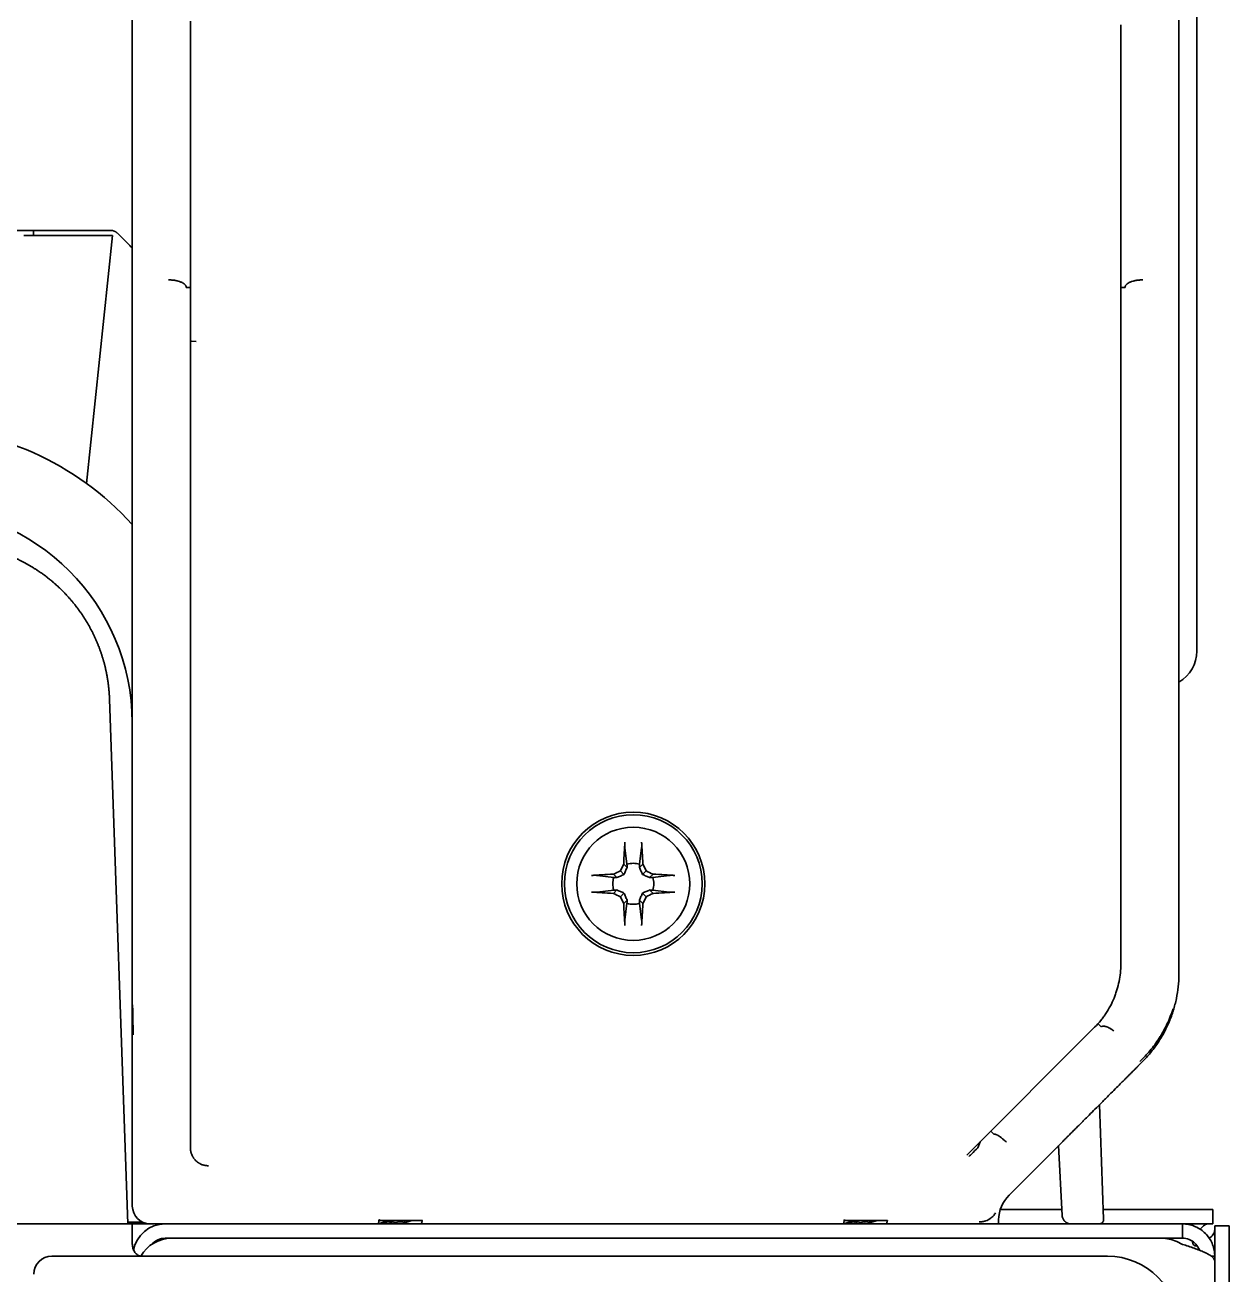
# Model space of a CAD drawing. Extents: x 53 to 4125, y 6244 to 9910.
# Drawn here: x 2897.8 to 2965.1, y 9737.6 to 9807.4 of the extents above; entities that cross this region are included whole.
import ezdxf

# ---------------------------------------------------------------- set-up
doc = ezdxf.new("R2010")
doc.units = 0
doc.header["$LTSCALE"] = 5
doc.layers.add('1', color=7, linetype='CONTINUOUS', true_color=0xffffff)
doc.layers.add('4', color=7, linetype='CONTINUOUS', true_color=0xffffff)

msp = doc.modelspace()

# ---------------------------------------------------------------- linework, layer by layer
at = {"layer": '1', "color": 7, "linetype": 'Continuous', "lineweight": 35}
for p, q in [((2963.275, 9838.393), (2963.275, 9772.393)), ((2903.775, 9793.739), (2903.775, 9807.635)), ((2907.025, 9807.367), (2907.025, 9789.697)), ((2959.025, 9789.734), (2959.025, 9807.367)), ((2962.275, 9807.635), (2962.275, 9793.739)), ((2902.568, 9795.893), (2766.689, 9795.893)), ((2897.705, 9795.613), (2902.677, 9795.613)), ((2898.259, 9795.613), (2898.259, 9795.893)), ((2902.677, 9795.613), (2901.221, 9781.757)), ((2902.922, 9795.747), (2903.629, 9795.04)), ((2906.789, 9792.709), (2907.024, 9792.71)), ((2959.262, 9792.709), (2959.026, 9792.71)), ((2903.775, 9755.28), (2903.775, 9790.525)), ((2962.275, 9790.525), (2962.275, 9755.28)), ((2907.025, 9789.697), (2907.091, 9789.697)), ((2907.025, 9789.697), (2907.025, 9751.879)), ((2907.091, 9789.697), (2907.341, 9789.695)), ((2959.025, 9789.66), (2959.025, 9789.734)), ((2959.025, 9754.917), (2959.025, 9789.66)), ((2931.425, 9760.483), (2931.307, 9761.406)), ((2932.125, 9760.483), (2932.243, 9761.406)), ((2930.86, 9759.74), (2930.671, 9759.928)), ((2931.257, 9759.912), (2931.055, 9760.114)), ((2931.429, 9760.309), (2931.24, 9760.497)), ((2932.122, 9760.309), (2932.31, 9760.497)), ((2932.294, 9759.912), (2932.496, 9760.114)), ((2932.691, 9759.74), (2932.879, 9759.928)), ((2930.685, 9759.743), (2929.763, 9759.861)), ((2932.865, 9759.743), (2933.788, 9759.861)), ((2930.685, 9759.043), (2929.763, 9758.925)), ((2930.86, 9759.047), (2930.671, 9758.858)), ((2931.257, 9758.875), (2931.055, 9758.673)), ((2932.294, 9758.875), (2932.496, 9758.673)), ((2932.691, 9759.047), (2932.879, 9758.858)), ((2932.865, 9759.043), (2933.788, 9758.925)), ((2931.429, 9758.478), (2931.24, 9758.289)), ((2931.425, 9758.303), (2931.307, 9757.381)), ((2932.122, 9758.478), (2932.31, 9758.289)), ((2932.125, 9758.303), (2932.243, 9757.381)), ((2907.025, 9751.879), (2907.025, 9744.643)), ((2957.757, 9751.57), (2957.93, 9751.396)), ((2903.775, 9749.218), (2903.775, 9750.95)), ((2950.418, 9744.233), (2957.544, 9751.358)), ((2960.207, 9749.425), (2960, 9749.218)), ((2957.842, 9747.06), (2958.066, 9740.652)), ((2951.926, 9745.4), (2951.756, 9745.571)), ((2903.775, 9741.393), (2903.775, 9744.888)), ((2951.03, 9744.644), (2951.171, 9744.985)), ((2955.67, 9744.888), (2952.782, 9742)), ((2955.751, 9740.867), (2955.546, 9744.764)), ((2955.731, 9741.193), (2952.282, 9741.193)), ((2962.175, 9741.193), (2958.038, 9741.193)), ((2962.175, 9741.193), (2964.175, 9741.193)), ((2964.175, 9741.193), (2964.175, 9740.393)), ((2274.775, 9740.393), (2903.775, 9740.393)), ((2903.775, 9739.281), (2903.775, 9740.393)), ((2905.611, 9740.393), (2904.775, 9740.393)), ((2905.611, 9740.393), (2961.304, 9740.393)), ((2952.197, 9740.621), (2952.193, 9740.393)), ((2961.304, 9740.393), (2962.15, 9740.393)), ((2962.15, 9740.393), (2962.475, 9740.393)), ((2964.175, 9740.393), (2962.481, 9740.393)), ((2964.275, 9740.293), (2965.075, 9740.293)), ((2964.275, 9738.6), (2964.275, 9740.293)), ((2965.075, 9740.293), (2965.075, 9738.293)), ((2905.611, 9739.593), (2961.304, 9739.593)), ((2905.975, 9739.591), (2961.304, 9739.591)), ((2910.575, 9739.591), (2910.575, 9739.593)), ((2917.591, 9739.593), (2917.591, 9739.591)), ((2920.004, 9739.591), (2920.003, 9739.593)), ((2943.591, 9739.593), (2943.591, 9739.591)), ((2946.004, 9739.591), (2946.003, 9739.593)), ((2952.179, 9739.593), (2952.179, 9739.591)), ((2955.575, 9739.593), (2955.575, 9739.591)), ((2962.15, 9739.593), (2961.304, 9739.593)), ((2962.15, 9739.593), (2962.475, 9739.593)), ((2962.475, 9739.252), (2962.15, 9739.404)), ((2899.275, 9738.593), (2958.275, 9738.593)), ((2958.275, 9738.593), (2904.275, 9738.593)), ((2964.275, 9738.593), (2964.083, 9738.593)), ((2964.275, 9738.343), (2964.275, 9738.593)), ((2964.275, 9738.343), (2964.275, 9098.493)), ((2965.075, 9397.393), (2965.075, 9738.293))]:
    msp.add_line(p, q, dxfattribs=at)
for radius in [4, 3.85, 3.16]:
    msp.add_circle((2931.775, 9759.393), radius, dxfattribs=at)
for centre, radius, start, end in [((2902.568, 9795.393), 0.5, 45, 90), ((2903.982, 9795.393), 0.5, 225, 245.53055), ((2961.275, 9772.393), 2, 300.00094, 0), ((2931.775, 9759.393), 1.145, 72.20111, 107.79889), ((2931.775, 9759.393), 1.145, 162.20111, 197.79889), ((2931.775, 9759.393), 1.145, 342.20111, 17.79889), ((2931.775, 9759.393), 1.145, 252.20111, 287.79889), ((2905.611, 9738.593), 1.8, 90, 170.03425), ((2957.816, 9740.643), 0.25, 270, 2), ((2905.975, 9737.591), 2, 90, 149.93297), ((2905.611, 9738.593), 1, 90, 139.03456), ((2961.304, 9737.591), 2, 65, 90), ((2963.275, 9739.393), 0.25, 180, 270), ((2958.275, 9734.593), 4, 0, 90), ((2958.275, 9734.593), 4, 0, 90)]:
    msp.add_arc(centre, radius, start, end, dxfattribs=at)
for centre, major_axis, ratio, start_param, end_param in [((2907.322, 9812.311), (-0.202, -13.753), 0.017456, 5.064299, 5.080309), ((2931.479, 9759.398), (0.065, 3.728), 0.072244, 0.900133, 1.272854), ((2932.072, 9759.398), (0.065, -3.728), 0.072244, 1.868738, 2.24146), ((2931.77, 9759.69), (3.728, 0.065), 0.072244, 1.868738, 2.24146), ((2931.517, 9759.948), (3.344, 1.559), 0.094201, 1.665412, 1.782277), ((2931.221, 9759.652), (1.559, 3.344), 0.094201, 1.359315, 1.476181), ((2932.33, 9759.652), (1.559, -3.344), 0.094201, 1.665412, 1.782277), ((2932.034, 9759.948), (3.344, -1.559), 0.094201, 1.359315, 1.476181), ((2931.78, 9759.69), (3.728, -0.065), 0.072244, 0.900133, 1.272854), ((2931.77, 9759.097), (-3.728, 0.065), 0.072244, 0.900133, 1.272854), ((2931.517, 9758.839), (-3.344, 1.559), 0.094201, 1.359315, 1.476181), ((2931.221, 9759.135), (-1.559, 3.344), 0.094201, 1.665412, 1.782277), ((2932.33, 9759.135), (-1.559, -3.344), 0.094201, 1.359315, 1.476181), ((2932.034, 9758.839), (-3.344, -1.559), 0.094201, 1.665412, 1.782277), ((2931.78, 9759.097), (-3.728, -0.065), 0.072244, 1.868738, 2.24146), ((2931.479, 9759.388), (-0.065, 3.728), 0.072244, 1.868738, 2.24146), ((2932.072, 9759.388), (-0.065, -3.728), 0.072244, 0.900133, 1.272854), ((2956.523, 9753.872), (-3.124, -4.07), 0.473404, 1.299842, 1.309701), ((2950.53, 9744.145), (-0.5, -0.5), 0.006171, 2.060962, 3.126695), ((2907.53, 9744.143), (1.116, -0.264), 0.380575, 5.251916, 5.269218), ((2954.197, 9740.586), (-1.841, 0.782), 0.999823, 5.899274, 6.667096), ((2904.775, 9741.393), (-0.707, -0.707), 0.999695, 5.497939, 7.068431), ((2918.775, 9740.55), (2.25, 0), 0.017455, 0.999224, 2.160646), ((2944.775, 9740.55), (2.25, 0), 0.017455, 0.999224, 2.160646), ((2899.276, 9737.593), (-0.708, 0.708), 0.998783, 5.498396, 7.067974)]:
    msp.add_ellipse(centre, major_axis=major_axis, ratio=ratio, start_param=start_param, end_param=end_param, dxfattribs=at)
for points, knots in [([(2903.775, 9790.525), (2903.775, 9790.545), (2903.775, 9790.588), (2903.775, 9790.656), (2903.775, 9790.735), (2903.775, 9790.822), (2903.775, 9790.919), (2903.775, 9791.025), (2903.775, 9791.14), (2903.775, 9791.264), (2903.775, 9791.432), (2903.775, 9791.634), (2903.775, 9791.856), (2903.775, 9792.054), (2903.775, 9792.24), (2903.775, 9792.424), (2903.775, 9792.618), (2903.775, 9792.82), (2903.775, 9792.989), (2903.775, 9793.119), (2903.775, 9793.208), (2903.775, 9793.289), (2903.775, 9793.364), (2903.775, 9793.432), (2903.775, 9793.494), (2903.775, 9793.549), (2903.775, 9793.599), (2903.775, 9793.642), (2903.775, 9793.679), (2903.775, 9793.711), (2903.775, 9793.73), (2903.775, 9793.739)], [0, 0, 0, 0, 0.017064, 0.036815, 0.059249, 0.084363, 0.112153, 0.142615, 0.175746, 0.211544, 0.250008, 0.322378, 0.388152, 0.447354, 0.499999, 0.556664, 0.617207, 0.681643, 0.74999, 0.781924, 0.811845, 0.839752, 0.865644, 0.88952, 0.911376, 0.931212, 0.949025, 0.964812, 0.978572, 0.990302, 1, 1, 1, 1]), ([(2962.275, 9793.739), (2962.275, 9793.725), (2962.275, 9793.694), (2962.275, 9793.64), (2962.275, 9793.573), (2962.275, 9793.492), (2962.275, 9793.397), (2962.275, 9793.287), (2962.275, 9793.162), (2962.275, 9793.004), (2962.275, 9792.82), (2962.275, 9792.618), (2962.275, 9792.424), (2962.275, 9792.24), (2962.275, 9792.054), (2962.275, 9791.856), (2962.275, 9791.634), (2962.275, 9791.449), (2962.275, 9791.314), (2962.275, 9791.236), (2962.275, 9791.162), (2962.275, 9791.091), (2962.275, 9791.023), (2962.275, 9790.958), (2962.275, 9790.897), (2962.275, 9790.839), (2962.275, 9790.784), (2962.275, 9790.733), (2962.275, 9790.685), (2962.275, 9790.64), (2962.275, 9790.599), (2962.275, 9790.561), (2962.275, 9790.536), (2962.275, 9790.525)], [0, 0, 0, 0, 0.015307, 0.035184, 0.059623, 0.088618, 0.12216, 0.160242, 0.20286, 0.250007, 0.318362, 0.382801, 0.443341, 0.499998, 0.55265, 0.611855, 0.677626, 0.749989, 0.773387, 0.795826, 0.817305, 0.837824, 0.857382, 0.87598, 0.893616, 0.91029, 0.926001, 0.940748, 0.954531, 0.967348, 0.9792, 0.990084, 1, 1, 1, 1]), ([(2905.789, 9793.129), (2905.805, 9793.129), (2905.829, 9793.129), (2905.854, 9793.128), (2905.866, 9793.128), (2905.87, 9793.128), (2905.878, 9793.127), (2905.882, 9793.127), (2905.919, 9793.126), (2905.951, 9793.124), (2905.999, 9793.12), (2906.015, 9793.118), (2906.047, 9793.115), (2906.062, 9793.113), (2906.109, 9793.107), (2906.17, 9793.098), (2906.243, 9793.083), (2906.286, 9793.073), (2906.314, 9793.066), (2906.328, 9793.062), (2906.396, 9793.043), (2906.446, 9793.026), (2906.515, 9792.997), (2906.537, 9792.986), (2906.569, 9792.97), (2906.579, 9792.965), (2906.598, 9792.954), (2906.608, 9792.948), (2906.653, 9792.92), (2906.684, 9792.896), (2906.722, 9792.858), (2906.734, 9792.844), (2906.753, 9792.818), (2906.761, 9792.805), (2906.781, 9792.765), (2906.788, 9792.737), (2906.789, 9792.709)], [0, 0, 0, 0, 0.03125, 0.046875, 0.046875, 0.054688, 0.054688, 0.0625, 0.0625, 0.125, 0.125, 0.15625, 0.15625, 0.1875, 0.1875, 0.25, 0.3125, 0.34375, 0.34375, 0.375, 0.375, 0.5, 0.5, 0.5625, 0.5625, 0.59375, 0.59375, 0.625, 0.625, 0.75, 0.75, 0.8125, 0.8125, 0.875, 0.875, 1, 1, 1, 1]), ([(2960.262, 9793.129), (2960.245, 9793.129), (2960.221, 9793.129), (2960.197, 9793.128), (2960.185, 9793.128), (2960.181, 9793.128), (2960.173, 9793.127), (2960.169, 9793.127), (2960.132, 9793.126), (2960.1, 9793.124), (2960.051, 9793.12), (2960.035, 9793.118), (2960.004, 9793.115), (2959.988, 9793.113), (2959.941, 9793.107), (2959.88, 9793.098), (2959.807, 9793.083), (2959.765, 9793.073), (2959.736, 9793.066), (2959.723, 9793.062), (2959.655, 9793.043), (2959.604, 9793.026), (2959.535, 9792.997), (2959.513, 9792.986), (2959.482, 9792.97), (2959.472, 9792.965), (2959.452, 9792.954), (2959.443, 9792.948), (2959.397, 9792.92), (2959.366, 9792.896), (2959.328, 9792.858), (2959.317, 9792.844), (2959.297, 9792.818), (2959.289, 9792.805), (2959.27, 9792.765), (2959.262, 9792.737), (2959.262, 9792.709)], [0, 0, 0, 0, 0.03125, 0.046875, 0.046875, 0.054688, 0.054688, 0.0625, 0.0625, 0.125, 0.125, 0.15625, 0.15625, 0.1875, 0.1875, 0.25, 0.3125, 0.34375, 0.34375, 0.375, 0.375, 0.5, 0.5, 0.5625, 0.5625, 0.59375, 0.59375, 0.625, 0.625, 0.75, 0.75, 0.8125, 0.8125, 0.875, 0.875, 1, 1, 1, 1]), ([(2931.307, 9761.406), (2931.306, 9761.412), (2931.306, 9761.421), (2931.305, 9761.435), (2931.304, 9761.441), (2931.304, 9761.452), (2931.303, 9761.463), (2931.303, 9761.476), (2931.303, 9761.489), (2931.302, 9761.496), (2931.302, 9761.517), (2931.302, 9761.531), (2931.302, 9761.554), (2931.302, 9761.561), (2931.302, 9761.577), (2931.303, 9761.592), (2931.303, 9761.607), (2931.303, 9761.622), (2931.304, 9761.63), (2931.304, 9761.652), (2931.305, 9761.666), (2931.306, 9761.694), (2931.307, 9761.707), (2931.308, 9761.719)], [0, 0, 0, 0, 0.125, 0.125, 0.1875, 0.1875, 0.25, 0.3125, 0.3125, 0.375, 0.375, 0.5, 0.5, 0.5625, 0.5625, 0.625, 0.6875, 0.6875, 0.75, 0.75, 0.875, 0.875, 1, 1, 1, 1]), ([(2932.242, 9761.719), (2932.243, 9761.707), (2932.244, 9761.694), (2932.246, 9761.667), (2932.246, 9761.652), (2932.247, 9761.622), (2932.248, 9761.607), (2932.248, 9761.584), (2932.248, 9761.577), (2932.248, 9761.562), (2932.248, 9761.547), (2932.248, 9761.532), (2932.248, 9761.517), (2932.248, 9761.51), (2932.248, 9761.489), (2932.248, 9761.476), (2932.247, 9761.458), (2932.247, 9761.452), (2932.246, 9761.441), (2932.246, 9761.43), (2932.245, 9761.421), (2932.244, 9761.413), (2932.244, 9761.409), (2932.243, 9761.406)], [0, 0, 0, 0, 0.125, 0.125, 0.25, 0.25, 0.375, 0.375, 0.4375, 0.4375, 0.5, 0.5625, 0.5625, 0.625, 0.625, 0.75, 0.75, 0.8125, 0.8125, 0.875, 0.9375, 0.9375, 1, 1, 1, 1]), ([(2931.257, 9759.912), (2931.189, 9759.881), (2931.122, 9759.852), (2930.99, 9759.795), (2930.925, 9759.767), (2930.86, 9759.74)], [0, 0, 0, 0, 0.5, 0.5, 1, 1, 1, 1]), ([(2931.429, 9760.309), (2931.401, 9760.244), (2931.373, 9760.178), (2931.316, 9760.046), (2931.287, 9759.98), (2931.257, 9759.912)], [0, 0, 0, 0, 0.5, 0.5, 1, 1, 1, 1]), ([(2932.294, 9759.912), (2932.263, 9759.98), (2932.234, 9760.046), (2932.177, 9760.178), (2932.149, 9760.244), (2932.122, 9760.309)], [0, 0, 0, 0, 0.5, 0.5, 1, 1, 1, 1]), ([(2932.691, 9759.74), (2932.626, 9759.767), (2932.561, 9759.795), (2932.428, 9759.852), (2932.362, 9759.881), (2932.294, 9759.912)], [0, 0, 0, 0, 0.5, 0.5, 1, 1, 1, 1]), ([(2929.45, 9759.86), (2929.462, 9759.861), (2929.475, 9759.862), (2929.502, 9759.864), (2929.516, 9759.864), (2929.546, 9759.865), (2929.561, 9759.866), (2929.584, 9759.866), (2929.592, 9759.866), (2929.607, 9759.866), (2929.622, 9759.866), (2929.637, 9759.866), (2929.651, 9759.866), (2929.659, 9759.866), (2929.679, 9759.866), (2929.692, 9759.866), (2929.711, 9759.865), (2929.717, 9759.865), (2929.728, 9759.864), (2929.738, 9759.864), (2929.747, 9759.863), (2929.756, 9759.862), (2929.759, 9759.862), (2929.763, 9759.861)], [0, 0, 0, 0, 0.125, 0.125, 0.25, 0.25, 0.375, 0.375, 0.4375, 0.4375, 0.5, 0.5625, 0.5625, 0.625, 0.625, 0.75, 0.75, 0.8125, 0.8125, 0.875, 0.9375, 0.9375, 1, 1, 1, 1]), ([(2933.788, 9759.861), (2933.794, 9759.862), (2933.803, 9759.863), (2933.817, 9759.864), (2933.823, 9759.864), (2933.834, 9759.865), (2933.845, 9759.865), (2933.858, 9759.866), (2933.871, 9759.866), (2933.878, 9759.866), (2933.899, 9759.866), (2933.914, 9759.866), (2933.936, 9759.866), (2933.944, 9759.866), (2933.959, 9759.866), (2933.974, 9759.866), (2933.989, 9759.866), (2934.004, 9759.865), (2934.012, 9759.865), (2934.034, 9759.864), (2934.048, 9759.864), (2934.076, 9759.862), (2934.089, 9759.861), (2934.101, 9759.86)], [0, 0, 0, 0, 0.125, 0.125, 0.1875, 0.1875, 0.25, 0.3125, 0.3125, 0.375, 0.375, 0.5, 0.5, 0.5625, 0.5625, 0.625, 0.6875, 0.6875, 0.75, 0.75, 0.875, 0.875, 1, 1, 1, 1]), ([(2929.763, 9758.925), (2929.756, 9758.924), (2929.748, 9758.924), (2929.733, 9758.923), (2929.728, 9758.922), (2929.717, 9758.922), (2929.705, 9758.921), (2929.692, 9758.921), (2929.679, 9758.921), (2929.672, 9758.92), (2929.651, 9758.92), (2929.637, 9758.92), (2929.615, 9758.92), (2929.607, 9758.92), (2929.592, 9758.92), (2929.577, 9758.921), (2929.561, 9758.921), (2929.546, 9758.921), (2929.539, 9758.922), (2929.516, 9758.922), (2929.502, 9758.923), (2929.475, 9758.924), (2929.462, 9758.925), (2929.45, 9758.926)], [0, 0, 0, 0, 0.125, 0.125, 0.1875, 0.1875, 0.25, 0.3125, 0.3125, 0.375, 0.375, 0.5, 0.5, 0.5625, 0.5625, 0.625, 0.6875, 0.6875, 0.75, 0.75, 0.875, 0.875, 1, 1, 1, 1]), ([(2930.86, 9759.047), (2930.925, 9759.019), (2930.99, 9758.991), (2931.122, 9758.934), (2931.189, 9758.905), (2931.257, 9758.875)], [0, 0, 0, 0, 0.5, 0.5, 1, 1, 1, 1]), ([(2931.257, 9758.875), (2931.287, 9758.807), (2931.316, 9758.74), (2931.373, 9758.608), (2931.401, 9758.543), (2931.429, 9758.478)], [0, 0, 0, 0, 0.5, 0.5, 1, 1, 1, 1]), ([(2932.122, 9758.478), (2932.149, 9758.543), (2932.177, 9758.608), (2932.234, 9758.74), (2932.263, 9758.807), (2932.294, 9758.875)], [0, 0, 0, 0, 0.5, 0.5, 1, 1, 1, 1]), ([(2932.294, 9758.875), (2932.362, 9758.905), (2932.428, 9758.934), (2932.561, 9758.991), (2932.626, 9759.019), (2932.691, 9759.047)], [0, 0, 0, 0, 0.5, 0.5, 1, 1, 1, 1]), ([(2934.101, 9758.926), (2934.089, 9758.925), (2934.076, 9758.924), (2934.049, 9758.923), (2934.034, 9758.922), (2934.004, 9758.921), (2933.989, 9758.921), (2933.966, 9758.92), (2933.959, 9758.92), (2933.944, 9758.92), (2933.929, 9758.92), (2933.914, 9758.92), (2933.899, 9758.92), (2933.892, 9758.92), (2933.871, 9758.921), (2933.858, 9758.921), (2933.84, 9758.922), (2933.834, 9758.922), (2933.823, 9758.922), (2933.812, 9758.923), (2933.803, 9758.924), (2933.795, 9758.924), (2933.791, 9758.925), (2933.788, 9758.925)], [0, 0, 0, 0, 0.125, 0.125, 0.25, 0.25, 0.375, 0.375, 0.4375, 0.4375, 0.5, 0.5625, 0.5625, 0.625, 0.625, 0.75, 0.75, 0.8125, 0.8125, 0.875, 0.9375, 0.9375, 1, 1, 1, 1]), ([(2931.308, 9757.068), (2931.307, 9757.08), (2931.306, 9757.093), (2931.305, 9757.12), (2931.304, 9757.134), (2931.303, 9757.164), (2931.303, 9757.179), (2931.302, 9757.202), (2931.302, 9757.21), (2931.302, 9757.225), (2931.302, 9757.24), (2931.302, 9757.255), (2931.302, 9757.269), (2931.302, 9757.276), (2931.303, 9757.297), (2931.303, 9757.31), (2931.304, 9757.329), (2931.304, 9757.335), (2931.304, 9757.346), (2931.305, 9757.356), (2931.306, 9757.365), (2931.306, 9757.374), (2931.307, 9757.377), (2931.307, 9757.381)], [0, 0, 0, 0, 0.125, 0.125, 0.25, 0.25, 0.375, 0.375, 0.4375, 0.4375, 0.5, 0.5625, 0.5625, 0.625, 0.625, 0.75, 0.75, 0.8125, 0.8125, 0.875, 0.9375, 0.9375, 1, 1, 1, 1]), ([(2932.243, 9757.381), (2932.244, 9757.374), (2932.245, 9757.366), (2932.246, 9757.351), (2932.246, 9757.346), (2932.247, 9757.335), (2932.247, 9757.323), (2932.248, 9757.31), (2932.248, 9757.297), (2932.248, 9757.29), (2932.248, 9757.269), (2932.248, 9757.255), (2932.248, 9757.233), (2932.248, 9757.225), (2932.248, 9757.21), (2932.248, 9757.195), (2932.248, 9757.179), (2932.247, 9757.164), (2932.247, 9757.157), (2932.246, 9757.134), (2932.246, 9757.12), (2932.244, 9757.093), (2932.243, 9757.08), (2932.242, 9757.068)], [0, 0, 0, 0, 0.125, 0.125, 0.1875, 0.1875, 0.25, 0.3125, 0.3125, 0.375, 0.375, 0.5, 0.5, 0.5625, 0.5625, 0.625, 0.6875, 0.6875, 0.75, 0.75, 0.875, 0.875, 1, 1, 1, 1]), ([(2903.775, 9750.95), (2903.775, 9750.961), (2903.775, 9750.985), (2903.775, 9751.02), (2903.775, 9751.057), (2903.775, 9751.094), (2903.775, 9751.132), (2903.775, 9751.171), (2903.775, 9751.211), (2903.775, 9751.251), (2903.775, 9751.292), (2903.775, 9751.334), (2903.775, 9751.377), (2903.775, 9751.42), (2903.775, 9751.465), (2903.775, 9751.51), (2903.775, 9751.555), (2903.775, 9751.601), (2903.775, 9751.648), (2903.775, 9751.696), (2903.775, 9751.759), (2903.775, 9751.844), (2903.775, 9751.957), (2903.775, 9752.088), (2903.775, 9752.286), (2903.775, 9752.518), (2903.775, 9752.771), (2903.775, 9753.04), (2903.775, 9753.344), (2903.775, 9753.679), (2903.775, 9753.933), (2903.775, 9754.127), (2903.775, 9754.279), (2903.775, 9754.448), (2903.775, 9754.594), (2903.775, 9754.71), (2903.775, 9754.789), (2903.775, 9754.863), (2903.775, 9754.933), (2903.775, 9754.997), (2903.775, 9755.057), (2903.775, 9755.111), (2903.775, 9755.16), (2903.775, 9755.205), (2903.775, 9755.244), (2903.775, 9755.269), (2903.775, 9755.28)], [0, 0, 0, 0, 0.013179, 0.026356, 0.039529, 0.0527, 0.065868, 0.079034, 0.092197, 0.105359, 0.118519, 0.131676, 0.144832, 0.157987, 0.171139, 0.184291, 0.19744, 0.210588, 0.223735, 0.23688, 0.250024, 0.275281, 0.304535, 0.337783, 0.375028, 0.449528, 0.500014, 0.545331, 0.624998, 0.691882, 0.749985, 0.776818, 0.806595, 0.839319, 0.87499, 0.891178, 0.906401, 0.92066, 0.933954, 0.946284, 0.957649, 0.96805, 0.977485, 0.985955, 0.99346, 1, 1, 1, 1]), ([(2962.275, 9754.497), (2962.275, 9754.509), (2962.275, 9754.532), (2962.275, 9754.567), (2962.275, 9754.602), (2962.275, 9754.635), (2962.275, 9754.669), (2962.275, 9754.701), (2962.275, 9754.733), (2962.275, 9754.765), (2962.275, 9754.795), (2962.275, 9754.826), (2962.275, 9754.855), (2962.275, 9754.884), (2962.275, 9754.913), (2962.275, 9754.94), (2962.275, 9754.967), (2962.275, 9754.994), (2962.275, 9755.02), (2962.275, 9755.045), (2962.275, 9755.069), (2962.275, 9755.093), (2962.275, 9755.117), (2962.275, 9755.139), (2962.275, 9755.161), (2962.275, 9755.183), (2962.275, 9755.203), (2962.275, 9755.223), (2962.275, 9755.243), (2962.275, 9755.262), (2962.275, 9755.274), (2962.275, 9755.28)], [0, 0, 0, 0, 0.045822, 0.090837, 0.135046, 0.178447, 0.221042, 0.262828, 0.303807, 0.343977, 0.383338, 0.42189, 0.459633, 0.496565, 0.532688, 0.567999, 0.602498, 0.636186, 0.669061, 0.701124, 0.732373, 0.762807, 0.792428, 0.821233, 0.849223, 0.876396, 0.902752, 0.928292, 0.953013, 0.976916, 1, 1, 1, 1]), ([(2959.025, 9754.904), (2959.025, 9754.74), (2959.017, 9754.578), (2958.985, 9754.256), (2958.961, 9754.097), (2958.898, 9753.78), (2958.859, 9753.623), (2958.801, 9753.428), (2958.788, 9753.389), (2958.763, 9753.312), (2958.75, 9753.273), (2958.709, 9753.158), (2958.679, 9753.082), (2958.587, 9752.856), (2958.518, 9752.71), (2958.366, 9752.425), (2958.284, 9752.286), (2958.15, 9752.083), (2958.08, 9751.984), (2958.007, 9751.886), (2957.957, 9751.821), (2957.932, 9751.789), (2957.803, 9751.631), (2957.694, 9751.509), (2957.578, 9751.393)], [0, 0, 0, 0, 0.125, 0.125, 0.25, 0.25, 0.375, 0.375, 0.40625, 0.40625, 0.4375, 0.4375, 0.5, 0.5, 0.625, 0.625, 0.75, 0.75, 0.8125, 0.84375, 0.84375, 0.875, 0.875, 1, 1, 1, 1]), ([(2962.275, 9754.497), (2962.275, 9754.487), (2962.275, 9754.477), (2962.275, 9754.458), (2962.275, 9754.449), (2962.275, 9754.421), (2962.275, 9754.403), (2962.275, 9754.378), (2962.275, 9754.37), (2962.275, 9754.353), (2962.274, 9754.346), (2962.274, 9754.323), (2962.274, 9754.308), (2962.274, 9754.294)], [0, 0, 0, 0, 0.125, 0.125, 0.25, 0.25, 0.5, 0.5, 0.625, 0.625, 0.75, 0.75, 1, 1, 1, 1]), ([(2960.243, 9749.461), (2960.394, 9749.613), (2960.54, 9749.775), (2960.82, 9750.114), (2960.953, 9750.292), (2961.203, 9750.663), (2961.32, 9750.856), (2961.536, 9751.255), (2961.636, 9751.461), (2961.769, 9751.778), (2961.811, 9751.885), (2961.871, 9752.048), (2961.89, 9752.102), (2961.926, 9752.211), (2961.944, 9752.266), (2962.029, 9752.539), (2962.085, 9752.76), (2962.176, 9753.201), (2962.211, 9753.422), (2962.258, 9753.861), (2962.271, 9754.079), (2962.274, 9754.294)], [0, 0, 0, 0, 0.125, 0.125, 0.25, 0.25, 0.375, 0.375, 0.5, 0.5, 0.5625, 0.5625, 0.59375, 0.59375, 0.625, 0.625, 0.75, 0.75, 0.875, 0.875, 1, 1, 1, 1]), ([(2903.83, 9750.952), (2903.829, 9750.984), (2903.828, 9751.017), (2903.825, 9751.083), (2903.822, 9751.183), (2903.819, 9751.284), (2903.813, 9751.487), (2903.81, 9751.625), (2903.805, 9751.835), (2903.803, 9751.941), (2903.801, 9752.048), (2903.8, 9752.12), (2903.799, 9752.156), (2903.797, 9752.337), (2903.795, 9752.482), (2903.793, 9752.628)], [0, 0, 0, 0, 0.0625, 0.0625, 0.125, 0.25, 0.25, 0.5, 0.5, 0.625, 0.6875, 0.6875, 0.75, 0.75, 1, 1, 1, 1]), ([(2961.944, 9752.41), (2961.897, 9752.26), (2961.845, 9752.114), (2961.733, 9751.828), (2961.672, 9751.687), (2961.542, 9751.412), (2961.473, 9751.278), (2961.381, 9751.113), (2961.363, 9751.08), (2961.325, 9751.015), (2961.306, 9750.983), (2961.248, 9750.886), (2961.208, 9750.823), (2961.088, 9750.636), (2961.005, 9750.517), (2960.835, 9750.287), (2960.747, 9750.176), (2960.568, 9749.962), (2960.476, 9749.859), (2960.288, 9749.66), (2960.192, 9749.565), (2960.094, 9749.473)], [0, 0, 0, 0, 0.125, 0.125, 0.25, 0.25, 0.375, 0.375, 0.40625, 0.40625, 0.4375, 0.4375, 0.5, 0.5, 0.625, 0.625, 0.75, 0.75, 0.875, 0.875, 1, 1, 1, 1]), ([(2957.93, 9751.397), (2957.943, 9751.409), (2957.976, 9751.429), (2958.018, 9751.438), (2958.053, 9751.44), (2958.065, 9751.44), (2958.091, 9751.439), (2958.104, 9751.437), (2958.145, 9751.431), (2958.175, 9751.424), (2958.222, 9751.409), (2958.238, 9751.404), (2958.271, 9751.391), (2958.288, 9751.384), (2958.339, 9751.361), (2958.374, 9751.344), (2958.428, 9751.313), (2958.446, 9751.302), (2958.483, 9751.28), (2958.502, 9751.268), (2958.53, 9751.249), (2958.545, 9751.239), (2958.559, 9751.229), (2958.568, 9751.223), (2958.573, 9751.219), (2958.597, 9751.203), (2958.616, 9751.189), (2958.635, 9751.174)], [0, 0, 0, 0, 0.125, 0.25, 0.25, 0.3125, 0.3125, 0.375, 0.375, 0.5, 0.5, 0.5625, 0.5625, 0.625, 0.625, 0.75, 0.75, 0.8125, 0.8125, 0.875, 0.875, 0.90625, 0.921875, 0.921875, 0.9375, 0.9375, 1, 1, 1, 1]), ([(2903.775, 9744.888), (2903.775, 9744.906), (2903.775, 9744.948), (2903.775, 9745.016), (2903.775, 9745.097), (2903.775, 9745.191), (2903.775, 9745.297), (2903.775, 9745.415), (2903.775, 9745.559), (2903.775, 9745.72), (2903.775, 9745.889), (2903.775, 9746.041), (2903.775, 9746.235), (2903.775, 9746.489), (2903.775, 9746.824), (2903.775, 9747.128), (2903.775, 9747.397), (2903.775, 9747.65), (2903.775, 9747.929), (2903.775, 9748.197), (2903.775, 9748.393), (2903.775, 9748.532), (2903.775, 9748.64), (2903.775, 9748.749), (2903.775, 9748.847), (2903.775, 9748.931), (2903.775, 9748.999), (2903.775, 9749.057), (2903.775, 9749.105), (2903.775, 9749.145), (2903.775, 9749.176), (2903.775, 9749.2), (2903.775, 9749.213), (2903.775, 9749.218)], [0, 0, 0, 0, 0.010709, 0.023803, 0.03928, 0.05714, 0.077382, 0.100006, 0.125012, 0.16069, 0.193416, 0.223193, 0.25002, 0.308133, 0.375012, 0.454684, 0.499999, 0.550492, 0.624988, 0.695478, 0.749979, 0.779389, 0.810026, 0.841892, 0.874987, 0.900181, 0.922642, 0.94237, 0.959365, 0.973626, 0.985153, 0.993944, 1, 1, 1, 1]), ([(2960, 9749.218), (2959.994, 9749.212), (2959.978, 9749.196), (2959.949, 9749.167), (2959.91, 9749.128), (2959.86, 9749.078), (2959.798, 9749.016), (2959.722, 9748.94), (2959.632, 9748.85), (2959.53, 9748.748), (2959.422, 9748.64), (2959.314, 9748.532), (2959.174, 9748.392), (2958.977, 9748.195), (2958.708, 9747.926), (2958.43, 9747.648), (2958.177, 9747.395), (2957.908, 9747.126), (2957.603, 9746.821), (2957.269, 9746.487), (2957.016, 9746.234), (2956.823, 9746.041), (2956.67, 9745.888), (2956.502, 9745.72), (2956.356, 9745.574), (2956.24, 9745.458), (2956.161, 9745.379), (2956.086, 9745.304), (2956.017, 9745.235), (2955.952, 9745.17), (2955.893, 9745.111), (2955.839, 9745.057), (2955.789, 9745.007), (2955.745, 9744.963), (2955.706, 9744.924), (2955.681, 9744.899), (2955.67, 9744.888)], [0, 0, 0, 0, 0.0061, 0.01531, 0.027667, 0.04322, 0.062032, 0.084179, 0.109751, 0.139649, 0.168791, 0.197137, 0.224648, 0.276341, 0.344632, 0.418422, 0.469345, 0.515612, 0.598152, 0.668476, 0.730211, 0.758888, 0.790823, 0.826032, 0.864529, 0.882031, 0.898505, 0.913948, 0.928354, 0.941722, 0.954048, 0.96533, 0.975568, 0.984759, 0.992903, 1, 1, 1, 1]), ([(2951.926, 9745.4), (2951.934, 9745.407), (2951.946, 9745.411), (2951.968, 9745.412), (2951.977, 9745.411), (2951.995, 9745.408), (2952.005, 9745.406), (2952.037, 9745.396), (2952.061, 9745.386), (2952.101, 9745.366), (2952.115, 9745.358), (2952.137, 9745.346), (2952.145, 9745.342), (2952.16, 9745.332), (2952.168, 9745.328), (2952.208, 9745.303), (2952.242, 9745.28), (2952.295, 9745.242), (2952.313, 9745.228), (2952.341, 9745.207), (2952.351, 9745.2), (2952.37, 9745.185), (2952.38, 9745.177), (2952.428, 9745.139), (2952.468, 9745.106), (2952.519, 9745.062), (2952.534, 9745.048), (2952.549, 9745.035), (2952.56, 9745.026), (2952.565, 9745.021), (2952.59, 9744.998), (2952.611, 9744.98), (2952.631, 9744.961)], [0, 0, 0, 0, 0.125, 0.125, 0.1875, 0.1875, 0.25, 0.25, 0.375, 0.375, 0.4375, 0.4375, 0.46875, 0.46875, 0.5, 0.5, 0.625, 0.625, 0.6875, 0.6875, 0.71875, 0.71875, 0.75, 0.75, 0.875, 0.875, 0.90625, 0.921875, 0.921875, 0.9375, 0.9375, 1, 1, 1, 1]), ([(2907.025, 9744.643), (2907.025, 9744.612), (2907.027, 9744.581), (2907.033, 9744.518), (2907.037, 9744.487), (2907.049, 9744.424), (2907.057, 9744.393), (2907.07, 9744.346), (2907.075, 9744.33), (2907.086, 9744.299), (2907.092, 9744.284), (2907.123, 9744.208), (2907.153, 9744.149), (2907.198, 9744.08), (2907.208, 9744.067), (2907.227, 9744.04), (2907.238, 9744.027), (2907.269, 9743.988), (2907.291, 9743.963), (2907.361, 9743.893), (2907.412, 9743.85), (2907.481, 9743.804), (2907.495, 9743.795), (2907.524, 9743.778), (2907.567, 9743.753), (2907.611, 9743.732), (2907.671, 9743.707), (2907.702, 9743.696), (2907.749, 9743.682), (2907.764, 9743.678), (2907.796, 9743.67), (2907.812, 9743.666), (2907.891, 9743.65), (2907.955, 9743.644), (2908.016, 9743.643)], [0, 0, 0, 0, 0.0625, 0.0625, 0.125, 0.125, 0.1875, 0.1875, 0.21875, 0.21875, 0.25, 0.25, 0.375, 0.375, 0.40625, 0.40625, 0.4375, 0.4375, 0.5, 0.5, 0.625, 0.625, 0.65625, 0.65625, 0.6875, 0.75, 0.75, 0.8125, 0.8125, 0.84375, 0.84375, 0.875, 0.875, 1, 1, 1, 1]), ([(2950.768, 9744.377), (2950.75, 9744.359), (2950.731, 9744.341), (2950.693, 9744.304), (2950.673, 9744.286), (2950.614, 9744.232), (2950.572, 9744.197), (2950.53, 9744.163)], [0, 0, 0, 0, 0.25, 0.25, 0.5, 0.5, 1, 1, 1, 1]), ([(2918.594, 9740.588), (2918.493, 9740.571), (2918.392, 9740.553), (2918.16, 9740.512), (2917.902, 9740.466), (2917.673, 9740.419), (2917.565, 9740.395), (2917.56, 9740.394), (2917.555, 9740.393)], [0, 0, 0, 0, 0.267793, 0.267793, 0.625494, 0.983195, 0.983195, 1, 1, 1, 1]), ([(2917.813, 9740.486), (2917.852, 9740.499), (2917.895, 9740.511), (2917.956, 9740.528), (2917.971, 9740.532), (2918.002, 9740.54), (2918.018, 9740.544), (2918.065, 9740.556), (2918.098, 9740.565), (2918.152, 9740.578), (2918.174, 9740.583), (2918.195, 9740.588)], [0, 0, 0, 0, 0.372521, 0.372521, 0.491995, 0.491995, 0.61147, 0.61147, 0.850418, 0.850418, 1, 1, 1, 1]), ([(2919.151, 9740.586), (2919.131, 9740.583), (2919.112, 9740.579), (2918.962, 9740.552), (2918.692, 9740.506), (2918.42, 9740.459), (2918.207, 9740.422), (2918.128, 9740.408), (2918.051, 9740.393)], [0, 0, 0, 0, 0.055082, 0.055082, 0.417467, 0.779851, 0.779851, 1, 1, 1, 1]), ([(2919.438, 9740.586), (2919.428, 9740.584), (2919.419, 9740.581), (2919.332, 9740.557), (2919.251, 9740.536), (2919.145, 9740.51), (2919.124, 9740.504), (2919.081, 9740.494), (2919.06, 9740.489), (2918.994, 9740.473), (2918.95, 9740.462), (2918.826, 9740.432), (2918.744, 9740.413), (2918.663, 9740.393)], [0, 0, 0, 0, 0.041181, 0.041181, 0.369319, 0.369319, 0.451354, 0.451354, 0.533388, 0.533388, 0.697457, 0.697457, 1, 1, 1, 1]), ([(2944.594, 9740.588), (2944.493, 9740.571), (2944.392, 9740.553), (2944.16, 9740.512), (2943.902, 9740.466), (2943.673, 9740.419), (2943.565, 9740.395), (2943.56, 9740.394), (2943.555, 9740.393)], [0, 0, 0, 0, 0.267793, 0.267793, 0.625494, 0.983195, 0.983195, 1, 1, 1, 1]), ([(2943.813, 9740.486), (2943.852, 9740.499), (2943.895, 9740.511), (2943.956, 9740.528), (2943.971, 9740.532), (2944.002, 9740.54), (2944.018, 9740.544), (2944.065, 9740.556), (2944.098, 9740.565), (2944.152, 9740.578), (2944.174, 9740.583), (2944.195, 9740.588)], [0, 0, 0, 0, 0.372521, 0.372521, 0.491995, 0.491995, 0.61147, 0.61147, 0.850418, 0.850418, 1, 1, 1, 1]), ([(2945.151, 9740.586), (2945.131, 9740.583), (2945.112, 9740.579), (2944.962, 9740.552), (2944.692, 9740.506), (2944.42, 9740.459), (2944.207, 9740.422), (2944.128, 9740.408), (2944.051, 9740.393)], [0, 0, 0, 0, 0.055082, 0.055082, 0.417467, 0.779851, 0.779851, 1, 1, 1, 1]), ([(2945.438, 9740.586), (2945.428, 9740.584), (2945.419, 9740.581), (2945.332, 9740.557), (2945.251, 9740.536), (2945.145, 9740.51), (2945.124, 9740.504), (2945.081, 9740.494), (2945.06, 9740.489), (2944.994, 9740.473), (2944.95, 9740.462), (2944.826, 9740.432), (2944.744, 9740.413), (2944.663, 9740.393)], [0, 0, 0, 0, 0.041181, 0.041181, 0.369319, 0.369319, 0.451354, 0.451354, 0.533388, 0.533388, 0.697457, 0.697457, 1, 1, 1, 1]), ([(2951.104, 9740.501), (2951.143, 9740.5), (2951.179, 9740.502), (2951.248, 9740.508), (2951.28, 9740.513), (2951.342, 9740.524), (2951.371, 9740.531), (2951.413, 9740.542), (2951.426, 9740.546), (2951.453, 9740.554), (2951.466, 9740.559), (2951.529, 9740.581), (2951.574, 9740.601), (2951.637, 9740.634), (2951.657, 9740.645), (2951.695, 9740.669), (2951.713, 9740.681), (2951.766, 9740.717), (2951.797, 9740.742), (2951.856, 9740.794), (2951.883, 9740.821), (2951.932, 9740.875), (2951.955, 9740.903), (2951.996, 9740.959), (2952.014, 9740.987), (2952.031, 9741.016)], [0, 0, 0, 0, 0.0625, 0.0625, 0.125, 0.125, 0.1875, 0.1875, 0.21875, 0.21875, 0.25, 0.25, 0.375, 0.375, 0.4375, 0.4375, 0.5, 0.5, 0.625, 0.625, 0.75, 0.75, 0.875, 0.875, 1, 1, 1, 1]), ([(2955.751, 9740.867), (2955.753, 9740.829), (2955.759, 9740.793), (2955.774, 9740.739), (2955.78, 9740.722), (2955.794, 9740.688), (2955.801, 9740.671), (2955.81, 9740.656)], [0, 0, 0, 0, 0.5, 0.5, 0.75, 0.75, 1, 1, 1, 1]), ([(2955.81, 9740.656), (2955.819, 9740.639), (2955.828, 9740.624), (2955.842, 9740.603), (2955.847, 9740.597), (2955.857, 9740.584), (2955.862, 9740.578), (2955.876, 9740.56), (2955.886, 9740.55), (2955.905, 9740.531), (2955.915, 9740.522), (2955.935, 9740.505), (2955.944, 9740.497), (2955.963, 9740.483), (2955.973, 9740.477), (2956.001, 9740.459), (2956.02, 9740.449), (2956.057, 9740.432), (2956.075, 9740.424), (2956.111, 9740.413), (2956.129, 9740.408), (2956.164, 9740.4), (2956.182, 9740.398), (2956.207, 9740.395), (2956.216, 9740.394), (2956.233, 9740.393), (2956.241, 9740.393), (2956.25, 9740.393)], [0, 0, 0, 0, 0.0625, 0.0625, 0.09375, 0.09375, 0.125, 0.125, 0.1875, 0.1875, 0.25, 0.25, 0.3125, 0.3125, 0.375, 0.375, 0.5, 0.5, 0.625, 0.625, 0.75, 0.75, 0.875, 0.875, 0.9375, 0.9375, 1, 1, 1, 1]), ([(2962.475, 9740.393), (2962.587, 9740.393), (2962.698, 9740.383), (2962.918, 9740.342), (2963.026, 9740.311), (2963.233, 9740.23), (2963.334, 9740.179), (2963.523, 9740.061), (2963.612, 9739.993), (2963.776, 9739.842), (2963.851, 9739.759), (2963.985, 9739.58), (2964.043, 9739.484), (2964.141, 9739.284), (2964.181, 9739.179), (2964.24, 9738.964), (2964.26, 9738.853), (2964.269, 9738.742)], [0, 0, 0, 0, 0.125, 0.125, 0.25, 0.25, 0.375, 0.375, 0.5, 0.5, 0.625, 0.625, 0.75, 0.75, 0.875, 0.875, 1, 1, 1, 1]), ([(2963.934, 9740.393), (2963.86, 9740.393), (2963.786, 9740.37), (2963.639, 9740.28), (2963.565, 9740.213), (2963.477, 9740.113), (2963.463, 9740.096), (2963.449, 9740.078)], [0, 0, 0, 0, 0.455931, 0.455931, 0.911863, 0.911863, 1, 1, 1, 1]), ([(2963.962, 9739.568), (2963.979, 9739.582), (2963.995, 9739.596), (2964.095, 9739.683), (2964.162, 9739.757), (2964.252, 9739.904), (2964.275, 9739.978), (2964.275, 9740.052)], [0, 0, 0, 0, 0.085296, 0.085296, 0.542648, 0.542648, 1, 1, 1, 1]), ([(2903.775, 9739.281), (2903.775, 9739.195), (2903.788, 9739.107), (2903.838, 9738.942), (2903.875, 9738.864), (2903.968, 9738.735), (2904.023, 9738.682), (2904.144, 9738.612), (2904.21, 9738.593), (2904.275, 9738.593)], [0, 0, 0, 0, 0.25, 0.25, 0.5, 0.5, 0.75, 0.75, 1, 1, 1, 1]), ([(2962.475, 9739.593), (2962.599, 9739.593), (2962.723, 9739.57), (2962.954, 9739.48), (2963.061, 9739.413), (2963.244, 9739.245), (2963.319, 9739.144), (2963.39, 9738.999), (2963.405, 9738.964), (2963.418, 9738.928)], [0, 0, 0, 0, 0.302566, 0.302566, 0.605132, 0.605132, 0.907698, 0.907698, 1, 1, 1, 1]), ([(2964.269, 9738.367), (2964.26, 9738.404), (2964.24, 9738.44), (2964.181, 9738.514), (2964.141, 9738.551), (2964.043, 9738.625), (2963.985, 9738.662), (2963.851, 9738.736), (2963.776, 9738.772), (2963.612, 9738.846), (2963.523, 9738.883), (2963.334, 9738.957), (2963.233, 9738.994), (2963.026, 9739.068), (2962.918, 9739.104), (2962.698, 9739.178), (2962.587, 9739.215), (2962.475, 9739.252)], [0, 0, 0, 0, 0.125, 0.125, 0.25, 0.25, 0.375, 0.375, 0.5, 0.5, 0.625, 0.625, 0.75, 0.75, 0.875, 0.875, 1, 1, 1, 1]), ([(2964.269, 9738.742), (2964.27, 9738.73), (2964.272, 9738.706), (2964.274, 9738.669), (2964.275, 9738.632), (2964.275, 9738.606), (2964.275, 9738.593)], [0, 0, 0, 0, 0.244951, 0.494182, 0.746344, 1, 1, 1, 1]), ([(2964.275, 9738.343), (2964.275, 9738.344), (2964.275, 9738.344), (2964.274, 9738.349), (2964.272, 9738.356), (2964.27, 9738.363), (2964.269, 9738.367)], [0, 0, 0, 0, 0.253656, 0.505818, 0.755049, 1, 1, 1, 1])]:
    msp.add_open_spline(points, degree=3, knots=knots, dxfattribs=at)
for points, degree in [([(2906.789, 9792.709), (2906.789, 9792.709), (2906.789, 9792.709)], 2), ([(2959.262, 9792.709), (2959.262, 9792.709), (2959.262, 9792.709)], 2), ([(2931.425, 9760.483), (2931.426, 9760.425), (2931.428, 9760.367), (2931.429, 9760.309)], 3), ([(2932.122, 9760.309), (2932.123, 9760.367), (2932.124, 9760.425), (2932.125, 9760.483)], 3), ([(2930.86, 9759.74), (2930.801, 9759.741), (2930.743, 9759.742), (2930.685, 9759.743)], 3), ([(2932.865, 9759.743), (2932.807, 9759.742), (2932.749, 9759.741), (2932.691, 9759.74)], 3), ([(2930.685, 9759.043), (2930.743, 9759.044), (2930.801, 9759.045), (2930.86, 9759.047)], 3), ([(2932.691, 9759.047), (2932.749, 9759.045), (2932.807, 9759.044), (2932.865, 9759.043)], 3), ([(2931.429, 9758.478), (2931.428, 9758.419), (2931.426, 9758.361), (2931.425, 9758.303)], 3), ([(2932.125, 9758.303), (2932.124, 9758.361), (2932.123, 9758.419), (2932.122, 9758.478)], 3), ([(2957.93, 9751.397), (2957.93, 9751.396), (2957.93, 9751.396), (2957.93, 9751.396)], 3), ([(2960.243, 9749.461), (2960.23, 9749.448), (2960.218, 9749.436), (2960.207, 9749.425)], 3), ([(2951.926, 9745.4), (2951.926, 9745.4)], 1), ([(2917.825, 9740.492), (2917.677, 9740.44), (2917.517, 9740.391)], 2), ([(2917.587, 9740.635), (2917.554, 9740.514), (2917.522, 9740.393)], 2), ([(2919.934, 9740.393), (2919.959, 9740.488), (2919.984, 9740.582)], 2), ([(2943.825, 9740.492), (2943.677, 9740.44), (2943.517, 9740.391)], 2), ([(2943.587, 9740.635), (2943.554, 9740.514), (2943.522, 9740.393)], 2), ([(2945.934, 9740.393), (2945.959, 9740.488), (2945.984, 9740.582)], 2), ([(2962.475, 9740.393), (2962.475, 9739.593)], 1)]:
    msp.add_open_spline(points, degree=degree, dxfattribs=at)
msp.add_rational_spline([(2959.025, 9754.904), (2959.025, 9754.91), (2959.025, 9754.917)], [0.500000193452, 0.499999806548, 0.500000193452], degree=2, dxfattribs=at)
at = {"layer": '4', "color": 7, "linetype": 'Continuous', "lineweight": 35}
for p, q in [((2902.502, 9769.707), (2903.525, 9740.393)), ((2903.522, 9740.485), (2904.356, 9740.485)), ((2903.775, 9740.393), (2904.775, 9740.393))]:
    msp.add_line(p, q, dxfattribs=at)
for centre, radius, start in [((2891.525, 9768.393), 16.51, 42.10209), ((2891.775, 9768.393), 11.991, 0)]:
    msp.add_arc(centre, radius, start, 90, dxfattribs=at)
msp.add_open_spline([(2893.507, 9778.393), (2893.523, 9778.393), (2893.554, 9778.393), (2893.602, 9778.393), (2893.65, 9778.392), (2893.698, 9778.391), (2893.745, 9778.39), (2893.794, 9778.389), (2893.842, 9778.387), (2893.89, 9778.385), (2893.939, 9778.383), (2893.987, 9778.38), (2894.036, 9778.378), (2894.085, 9778.375), (2894.134, 9778.371), (2894.183, 9778.368), (2894.233, 9778.364), (2894.282, 9778.36), (2894.332, 9778.355), (2894.382, 9778.351), (2894.431, 9778.346), (2894.481, 9778.34), (2894.531, 9778.335), (2894.582, 9778.329), (2894.632, 9778.323), (2894.682, 9778.316), (2894.733, 9778.309), (2894.784, 9778.302), (2894.834, 9778.295), (2894.885, 9778.287), (2894.936, 9778.279), (2894.987, 9778.271), (2895.039, 9778.262), (2895.09, 9778.253), (2895.141, 9778.244), (2895.193, 9778.234), (2895.244, 9778.224), (2895.296, 9778.214), (2895.348, 9778.203), (2895.399, 9778.192), (2895.451, 9778.181), (2895.503, 9778.169), (2895.555, 9778.157), (2895.607, 9778.145), (2895.66, 9778.132), (2895.712, 9778.119), (2895.764, 9778.106), (2895.817, 9778.092), (2895.869, 9778.078), (2895.922, 9778.063), (2895.974, 9778.049), (2896.027, 9778.033), (2896.08, 9778.018), (2896.132, 9778.002), (2896.185, 9777.986), (2896.238, 9777.969), (2896.291, 9777.952), (2896.344, 9777.935), (2896.397, 9777.917), (2896.45, 9777.899), (2896.503, 9777.88), (2896.556, 9777.861), (2896.609, 9777.842), (2896.662, 9777.822), (2896.715, 9777.802), (2896.768, 9777.782), (2896.821, 9777.761), (2896.874, 9777.74), (2896.927, 9777.718), (2896.98, 9777.696), (2897.033, 9777.674), (2897.087, 9777.651), (2897.14, 9777.628), (2897.193, 9777.604), (2897.246, 9777.58), (2897.299, 9777.556), (2897.352, 9777.531), (2897.405, 9777.505), (2897.458, 9777.48), (2897.511, 9777.454), (2897.564, 9777.427), (2897.617, 9777.4), (2897.669, 9777.373), (2897.722, 9777.345), (2897.775, 9777.317), (2897.828, 9777.288), (2897.88, 9777.259), (2897.933, 9777.23), (2897.985, 9777.2), (2898.038, 9777.17), (2898.09, 9777.139), (2898.142, 9777.108), (2898.194, 9777.076), (2898.246, 9777.044), (2898.298, 9777.012), (2898.35, 9776.979), (2898.402, 9776.946), (2898.454, 9776.912), (2898.505, 9776.878), (2898.557, 9776.843), (2898.608, 9776.808), (2898.659, 9776.773), (2898.711, 9776.737), (2898.761, 9776.7), (2898.812, 9776.663), (2898.863, 9776.626), (2898.914, 9776.588), (2898.964, 9776.55), (2899.014, 9776.512), (2899.064, 9776.473), (2899.114, 9776.433), (2899.164, 9776.393), (2899.214, 9776.353), (2899.263, 9776.312), (2899.313, 9776.271), (2899.362, 9776.229), (2899.411, 9776.187), (2899.459, 9776.144), (2899.508, 9776.101), (2899.556, 9776.057), (2899.604, 9776.013), (2899.652, 9775.969), (2899.7, 9775.924), (2899.747, 9775.879), (2899.795, 9775.833), (2899.842, 9775.786), (2899.889, 9775.74), (2899.935, 9775.693), (2899.981, 9775.645), (2900.028, 9775.597), (2900.073, 9775.548), (2900.119, 9775.499), (2900.164, 9775.45), (2900.209, 9775.4), (2900.254, 9775.35), (2900.298, 9775.299), (2900.343, 9775.248), (2900.386, 9775.196), (2900.43, 9775.144), (2900.473, 9775.092), (2900.516, 9775.039), (2900.559, 9774.985), (2900.601, 9774.931), (2900.644, 9774.877), (2900.685, 9774.822), (2900.727, 9774.767), (2900.768, 9774.711), (2900.808, 9774.655), (2900.849, 9774.599), (2900.889, 9774.542), (2900.929, 9774.485), (2900.968, 9774.427), (2901.007, 9774.369), (2901.045, 9774.31), (2901.084, 9774.251), (2901.121, 9774.191), (2901.159, 9774.131), (2901.196, 9774.071), (2901.233, 9774.01), (2901.269, 9773.949), (2901.305, 9773.888), (2901.34, 9773.826), (2901.375, 9773.763), (2901.41, 9773.7), (2901.444, 9773.637), (2901.477, 9773.573), (2901.511, 9773.509), (2901.544, 9773.445), (2901.576, 9773.38), (2901.608, 9773.315), (2901.639, 9773.249), (2901.67, 9773.183), (2901.701, 9773.117), (2901.731, 9773.05), (2901.76, 9772.983), (2901.789, 9772.915), (2901.818, 9772.847), (2901.846, 9772.779), (2901.874, 9772.71), (2901.901, 9772.641), (2901.927, 9772.572), (2901.953, 9772.502), (2901.979, 9772.432), (2902.004, 9772.362), (2902.028, 9772.291), (2902.052, 9772.22), (2902.075, 9772.148), (2902.098, 9772.077), (2902.12, 9772.004), (2902.142, 9771.932), (2902.163, 9771.859), (2902.183, 9771.786), (2902.203, 9771.713), (2902.223, 9771.639), (2902.241, 9771.565), (2902.259, 9771.49), (2902.277, 9771.416), (2902.294, 9771.341), (2902.31, 9771.265), (2902.326, 9771.19), (2902.341, 9771.114), (2902.356, 9771.038), (2902.369, 9770.962), (2902.383, 9770.885), (2902.395, 9770.808), (2902.407, 9770.731), (2902.418, 9770.654), (2902.429, 9770.576), (2902.439, 9770.498), (2902.448, 9770.42), (2902.457, 9770.342), (2902.465, 9770.263), (2902.472, 9770.184), (2902.479, 9770.105), (2902.485, 9770.026), (2902.49, 9769.947), (2902.495, 9769.867), (2902.499, 9769.787), (2902.501, 9769.734), (2902.502, 9769.707)], degree=3, knots=[0, 0, 0, 0, 0.003426, 0.006864, 0.010312, 0.013771, 0.017242, 0.020723, 0.024215, 0.027718, 0.031232, 0.034757, 0.038292, 0.041839, 0.045397, 0.048966, 0.052545, 0.056136, 0.059737, 0.063349, 0.066973, 0.070607, 0.074252, 0.077908, 0.081575, 0.085253, 0.088942, 0.092642, 0.096353, 0.100075, 0.103807, 0.107551, 0.111306, 0.115071, 0.118848, 0.122635, 0.126433, 0.130243, 0.134063, 0.137894, 0.141736, 0.145589, 0.149453, 0.153328, 0.157214, 0.16111, 0.165018, 0.168937, 0.172866, 0.176807, 0.180759, 0.184721, 0.188694, 0.192679, 0.196674, 0.20068, 0.204697, 0.208725, 0.212764, 0.216814, 0.220875, 0.224947, 0.22903, 0.233124, 0.237228, 0.241344, 0.245471, 0.249608, 0.253756, 0.257916, 0.262086, 0.266267, 0.27046, 0.274663, 0.278877, 0.283102, 0.287338, 0.291585, 0.295843, 0.300112, 0.304392, 0.308682, 0.312984, 0.317297, 0.32162, 0.325955, 0.3303, 0.334656, 0.339024, 0.343402, 0.347791, 0.352191, 0.356603, 0.361025, 0.365458, 0.369902, 0.374356, 0.378822, 0.383299, 0.387787, 0.392286, 0.396795, 0.401316, 0.405847, 0.41039, 0.414943, 0.419508, 0.424083, 0.428669, 0.433266, 0.437874, 0.442494, 0.447124, 0.451765, 0.456417, 0.461079, 0.465753, 0.470438, 0.475134, 0.47984, 0.484558, 0.489287, 0.494026, 0.498777, 0.503538, 0.50831, 0.513094, 0.517888, 0.522693, 0.527509, 0.532336, 0.537174, 0.542023, 0.546883, 0.551754, 0.556636, 0.561529, 0.566433, 0.571347, 0.576273, 0.581209, 0.586157, 0.591115, 0.596085, 0.601065, 0.606057, 0.611059, 0.616072, 0.621096, 0.626131, 0.631177, 0.636234, 0.641302, 0.646381, 0.651471, 0.656572, 0.661684, 0.666807, 0.67194, 0.677085, 0.68224, 0.687407, 0.692584, 0.697773, 0.702972, 0.708182, 0.713404, 0.718636, 0.723879, 0.729133, 0.734398, 0.739674, 0.744961, 0.750259, 0.755568, 0.760888, 0.766219, 0.77156, 0.776913, 0.782277, 0.787651, 0.793037, 0.798433, 0.803841, 0.809259, 0.814688, 0.820129, 0.82558, 0.831042, 0.836515, 0.841999, 0.847494, 0.853, 0.858517, 0.864045, 0.869584, 0.875134, 0.880695, 0.886266, 0.891849, 0.897442, 0.903047, 0.908663, 0.914289, 0.919926, 0.925575, 0.931234, 0.936904, 0.942586, 0.948278, 0.953981, 0.959695, 0.96542, 0.971156, 0.976903, 0.982661, 0.988429, 0.994209, 1, 1, 1, 1], dxfattribs=at)

doc.saveas('drawing.dxf')
